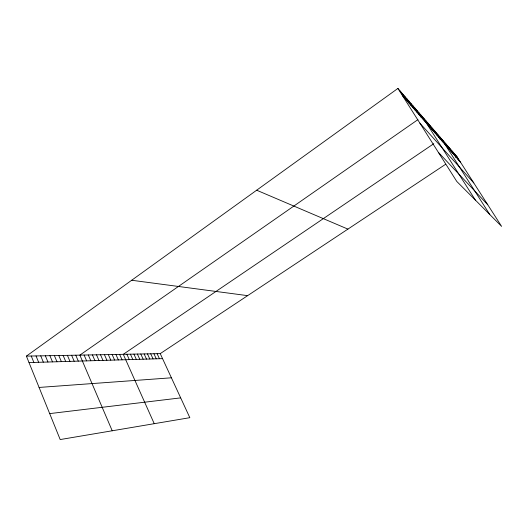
<?xml version="1.0" encoding="UTF-8"?>
<svg xmlns="http://www.w3.org/2000/svg" width="528" height="528" viewBox="0 0 528 528"><rect width="100%" height="100%" fill="white"/><g stroke="black" fill="none" stroke-linecap="round" stroke-linejoin="round"><path stroke-width="0.79" d="M26.4 356.116L160.241 353.628L189.829 417.681L60.192 439.56L26.4 356.116L397.907 88.44L457.004 156.73L501.6 226.38L456.779 181.441L397.907 88.44M417.912 119.645L79.86 355.12L112.22 430.782M421.034 117.473L422.281 116.609L475.391 200.105M433.805 143.695L123.281 354.314L154.235 423.687M440.062 139.451L441.309 138.6L489.799 214.553M160.241 353.628L445.513 164.353M455.723 157.582L457.004 156.73M49.685 413.609L180.675 397.874M39.092 387.446L171.402 377.797M29.02 362.584L162.551 358.631M131.683 280.256L247.625 295.647M256.661 190.212L347.912 229.112M438.365 152.348L487.76 204.772M419.892 123.169L473.781 182.932M402.435 95.588L460.469 162.142M455.69 155.219L459.182 160.67M454.357 153.674L457.875 159.166M453.004 152.11L456.542 157.641M451.625 150.52L455.189 156.097M450.226 148.903L453.816 154.519M448.8 147.259L452.423 152.915M447.355 145.583L450.998 151.285M445.883 143.88L449.552 149.629M444.385 142.151L448.087 147.946M442.86 140.389L446.589 146.23M439.732 136.778L443.52 142.712M438.128 134.924L441.943 140.903M436.491 133.036L440.339 139.062M434.828 131.109L438.709 137.188M433.138 129.149L437.039 135.28M431.409 127.156L435.349 133.34M429.653 125.123L433.62 131.36M427.858 123.057L431.864 129.34M426.037 120.945L430.069 127.281M424.175 118.8L428.241 125.189M420.453 114.497L424.591 120.998M418.598 112.352L422.763 118.906M416.704 110.161L420.902 116.767M414.77 107.93L419.008 114.596M412.804 105.659L417.074 112.378M410.804 103.343L415.107 110.121M408.758 100.98L413.094 107.818M406.672 98.571L411.048 105.468M404.547 96.116L408.956 103.072M402.376 93.608L406.831 100.63M400.165 91.047L404.653 98.135M157.106 353.687L159.43 358.723M153.938 353.747L156.262 358.816M150.718 353.806L153.054 358.908M147.457 353.866L149.8 359.007M144.144 353.925L146.5 359.106M140.791 353.991L143.154 359.205M137.392 354.05L139.762 359.304M133.94 354.116L136.323 359.403M130.436 354.182L132.832 359.509M126.885 354.248L129.287 359.614M119.625 354.38L122.047 359.825M115.916 354.453L118.345 359.938M112.147 354.519L114.589 360.05M108.326 354.592L110.774 360.162M104.445 354.664L106.9 360.274M100.505 354.737L102.973 360.393M96.505 354.816L98.98 360.512M92.44 354.889L94.928 360.631M88.315 354.968L90.809 360.749M84.117 355.04L86.625 360.875M75.775 355.199L78.302 361.126M71.63 355.278L74.164 361.244M67.419 355.351L69.96 361.37M63.142 355.43L65.696 361.495M58.799 355.516L61.36 361.621M54.391 355.595L56.958 361.753M49.909 355.681L52.49 361.885M45.362 355.76L47.942 362.023M40.735 355.846L43.329 362.155M36.036 355.938L38.636 362.294M31.258 356.024L33.865 362.439"/></g></svg>
